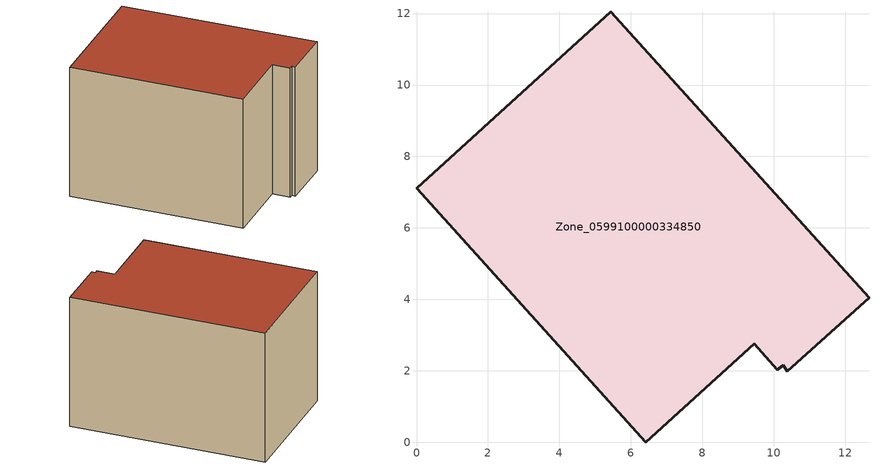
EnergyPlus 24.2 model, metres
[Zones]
Zone_0599100000334850
 floor ground (C_G): 10.1,2.02 9.45,2.75 6.42,0 0,7.11 5.44,12.05 12.67,4.05 10.38,1.98 10.27,2.15 z1.45
 wall outside (C_F): 5.44,12.05 0,7.11 6.42,0 9.45,2.75 10.1,2.02 10.27,2.15 10.38,1.98 12.67,4.05 5.44,12.05 z1.45:8.9
 roof outside (C_R): 9.45,2.75 10.1,2.02 10.27,2.15 10.38,1.98 12.67,4.05 5.44,12.05 0,7.11 6.42,0 z8.9
[BUILDING]
Pand.0599100000334850: North Axis=0; Terrain=City; Loads Convergence Tolerance Value=0.04; Temperature Convergence Tolerance Value=0.4; Solar Distribution=FullExterior; Maximum Number of Warmup Days=25; Minimum Number of Warmup Days=1
[Site:Location]
Rotterdam.The.Hague.AP_ZH_NLD Design_Conditions: Latitude=51.96; Longitude=4.45; Time Zone=1; Elevation=-4.5
[SITE:GROUNDTEMPERATURE:BUILDINGSURFACE]
18, 18, 18, 18, 18, 18, 18, 18, 18, 18, 18, 18
[MATERIAL] Thermal Absorptance=0.9; Solar Absorptance=0.7; Visible Absorptance=0.7
Name | Roughness | Thickness | Conductivity | Density | Specific Heat
G.TC.1975-1991 | MediumSmooth | 0.15 | 0.288461 | 540 | 1210
F.TC.1975-1991 | Rough | 0.3 | 0.230769 | 1920 | 840
R.TC.1975-1991 | MediumRough | 0.2 | 0.153846 | 1500 | 1000
[CONSTRUCTION]
C_G: G.TC.1975-1991
C_F: F.TC.1975-1991
C_R: R.TC.1975-1991
[ZONE]
Zone_0599100000334850: Type=1; Multiplier=1; Ceiling Height=Autocalculate; Volume=Autocalculate; Floor Area=autocalculate; Part of Total Floor Area=Yes
[ZONEINFILTRATION:DESIGNFLOWRATE]
Infil_Zone_0599100000334850: Zone or ZoneList or Space or SpaceList=Zone_0599100000334850; Schedule=AlwaysOn; Design Flow Rate Calculation Method=Flow/Area; Flow Rate per Floor Area=0.003; Constant Term Coefficient=1; Temperature Term Coefficient=0; Velocity Term Coefficient=0; Velocity Squared Term Coefficient=0
[HVACTEMPLATE:ZONE:IDEALLOADSAIRSYSTEM]
Zone_0599100000334850: Maximum Heating Supply Air Temperature=50; Minimum Cooling Supply Air Temperature=13; Maximum Heating Supply Air Humidity Ratio=0.0156; Minimum Cooling Supply Air Humidity Ratio=0.0077; Heating Limit=NoLimit; Cooling Limit=NoLimit; Dehumidification Control Type=ConstantSensibleHeatRatio; Cooling Sensible Heat Ratio=0.7; Dehumidification Setpoint=60; Humidification Control Type=None; Humidification Setpoint=30; Outdoor Air Method=None; Outdoor Air Flow Rate per Person=0.00944; Outdoor Air Flow Rate per Zone Floor Area=0; Outdoor Air Flow Rate per Zone=0; Demand Controlled Ventilation Type=None; Outdoor Air Economizer Type=NoEconomizer; Heat Recovery Type=None; Sensible Heat Recovery Effectiveness=0.7; Latent Heat Recovery Effectiveness=0.65
[ZONECONTROL:THERMOSTAT]
ThermostatControl_Zone_0599100000334850: Zone or ZoneList=Zone_0599100000334850; Control Type Schedule=DualSetpointControlType; Control 1=Thermostat_Zone_0599100000334850; Temperature Difference Between Cutout And Setpoint=0
[THERMOSTATSETPOINT:DUALSETPOINT]
Thermostat_Zone_0599100000334850: Heating Setpoint Temperature Schedule=HeatingSetpoint_Zone_0599100000334850; Cooling Setpoint Temperature Schedule=CoolingSetpoint_Zone_0599100000334850
[SCHEDULE:COMPACT]
HeatingSetpoint_Zone_0599100000334850: Through: 12/31, For: AllDays, Until: 24:00, 21
CoolingSetpoint_Zone_0599100000334850: Through: 12/31, For: AllDays, Until: 24:00, 24
DualSetpointControlType: Through: 12/31, For: AllDays, Until: 24:00, 4
AlwaysOn: Through: 12/31, For: AllDays, Until: 24:00, 1
